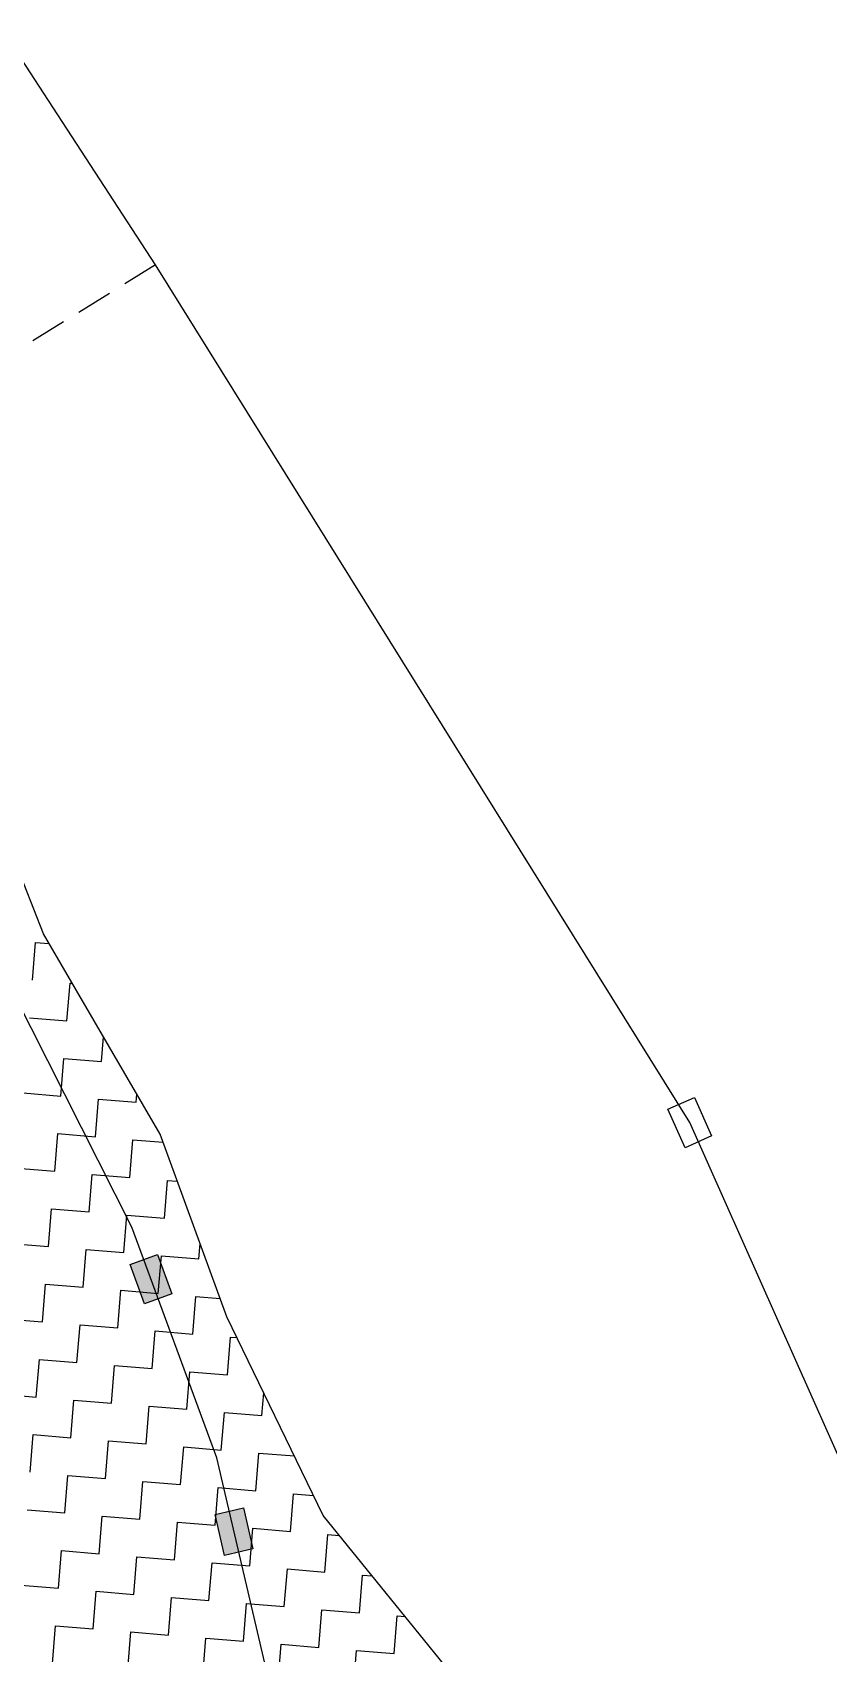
# Model space of a CAD drawing. Header units: metres. Extents: x 286589 to 288713, y 2001360 to 2004418.
# Drawn here: x 288347.2 to 288457.6, y 2003514.4 to 2003739.2 of the extents above; entities that cross this region are included whole.
import ezdxf

# ---------------------------------------------------------------- set-up
doc = ezdxf.new("R2010")
doc.units = ezdxf.units.M
doc.header["$MEASUREMENT"] = 0
doc.linetypes.add('DASHED', pattern=[0.75, 0.5, -0.25])
for name, color, linetype in [('LINE_FOOTPATH', 1, 'DASHED'), ('POLY_HATCH', 12, 'Continuous'), ('POLY_PARCEL', 6, 'Continuous'), ('V_BOUND_LINE', 7, 'Continuous')]:
    doc.layers.add(name, color=color, linetype=linetype)

msp = doc.modelspace()

# ---------------------------------------------------------------- hatches: boundary and pattern name
for points in [[(288362.75, 2003562.89), (288366.53, 2003564.28), (288364.52, 2003569.75), (288360.74, 2003568.36)], [(288373.85, 2003528.01), (288377.78, 2003528.93), (288376.45, 2003534.6), (288372.53, 2003533.69)]]:
    msp.add_hatch(color=256).paths.add_polyline_path(points)

# ---------------------------------------------------------------- linework, layer by layer
for points in [[(288439.04, 2003591.52), (288441.41, 2003586.19), (288437.73, 2003584.55), (288435.35, 2003589.88)], [(288364.52, 2003569.75), (288366.53, 2003564.28), (288362.75, 2003562.89), (288360.74, 2003568.36)], [(288376.45, 2003534.6), (288377.78, 2003528.93), (288373.85, 2003528.01), (288372.53, 2003533.69)]]:
    msp.add_lwpolyline(points, close=True)
at = {"layer": 'LINE_FOOTPATH', "ltscale": 10}
msp.add_line((288364.25, 2003706.97), (288233.85, 2003626.12), dxfattribs=at)
at = {"layer": 'POLY_HATCH', "linetype": 'Continuous'}
for p, q in [((288347.18, 2003607.8), (288347.61, 2003613.02)), ((288347.61, 2003613.02), (288349.5, 2003612.86)), ((288351.97, 2003602.16), (288352.4, 2003607.37)), ((288352.4, 2003607.37), (288352.71, 2003607.35)), ((288346.76, 2003602.58), (288351.97, 2003602.16)), ((288356.77, 2003596.51), (288357.04, 2003599.91)), ((288351.12, 2003591.72), (288351.55, 2003596.94)), ((288351.55, 2003596.94), (288356.77, 2003596.51)), ((288345.9, 2003592.15), (288351.12, 2003591.72)), ((288361.56, 2003590.87), (288361.65, 2003591.99)), ((288355.92, 2003586.08), (288356.34, 2003591.29)), ((288356.34, 2003591.29), (288361.56, 2003590.87)), ((288350.27, 2003581.28), (288350.7, 2003586.5)), ((288350.7, 2003586.5), (288355.92, 2003586.08)), ((288360.71, 2003580.43), (288361.13, 2003585.65)), ((288361.13, 2003585.65), (288365.3, 2003585.31)), ((288345.05, 2003581.71), (288350.27, 2003581.28)), ((288355.07, 2003575.64), (288355.49, 2003580.86)), ((288355.49, 2003580.86), (288360.71, 2003580.43)), ((288365.5, 2003574.79), (288365.93, 2003580.01)), ((288365.93, 2003580.01), (288367.28, 2003579.9)), ((288349.42, 2003570.85), (288349.85, 2003576.07)), ((288349.85, 2003576.07), (288355.07, 2003575.64)), ((288359.86, 2003570), (288360.28, 2003575.21)), ((288360.28, 2003575.21), (288365.5, 2003574.79)), ((288344.2, 2003571.27), (288349.42, 2003570.85)), ((288354.21, 2003565.2), (288354.64, 2003570.42)), ((288354.64, 2003570.42), (288359.86, 2003570)), ((288364.65, 2003564.35), (288365.08, 2003569.57)), ((288365.08, 2003569.57), (288370.29, 2003569.15)), ((288370.29, 2003569.15), (288370.46, 2003571.22)), ((288348.57, 2003560.41), (288349, 2003565.63)), ((288349, 2003565.63), (288354.21, 2003565.2)), ((288359.01, 2003559.56), (288359.43, 2003564.78)), ((288359.43, 2003564.78), (288364.65, 2003564.35)), ((288369.44, 2003558.71), (288369.87, 2003563.93)), ((288369.87, 2003563.93), (288373.24, 2003563.65)), ((288343.35, 2003560.84), (288348.57, 2003560.41)), ((288353.36, 2003554.77), (288353.79, 2003559.99)), ((288353.79, 2003559.99), (288359.01, 2003559.56)), ((288363.8, 2003553.92), (288364.23, 2003559.14)), ((288364.23, 2003559.14), (288369.44, 2003558.71)), ((288374.24, 2003553.07), (288374.66, 2003558.28)), ((288374.66, 2003558.28), (288375.57, 2003558.21)), ((288347.72, 2003549.98), (288348.15, 2003555.19)), ((288348.15, 2003555.19), (288353.36, 2003554.77)), ((288358.16, 2003549.12), (288358.58, 2003554.34)), ((288358.58, 2003554.34), (288363.8, 2003553.92)), ((288368.59, 2003548.27), (288369.02, 2003553.49)), ((288369.02, 2003553.49), (288374.24, 2003553.07)), ((288342.5, 2003550.4), (288347.72, 2003549.98)), ((288352.51, 2003544.33), (288352.94, 2003549.55)), ((288352.94, 2003549.55), (288358.16, 2003549.12)), ((288379.03, 2003547.42), (288379.28, 2003550.55)), ((288362.95, 2003543.48), (288363.37, 2003548.7)), ((288363.37, 2003548.7), (288368.59, 2003548.27)), ((288373.39, 2003542.63), (288373.81, 2003547.85)), ((288373.81, 2003547.85), (288379.03, 2003547.42)), ((288346.87, 2003539.54), (288347.3, 2003544.76)), ((288347.3, 2003544.76), (288352.51, 2003544.33)), ((288357.31, 2003538.69), (288357.73, 2003543.91)), ((288357.73, 2003543.91), (288362.95, 2003543.48)), ((288367.74, 2003537.84), (288368.17, 2003543.06)), ((288368.17, 2003543.06), (288373.39, 2003542.63)), ((288378.18, 2003536.99), (288378.6, 2003542.2)), ((288378.6, 2003542.2), (288383.53, 2003541.8)), ((288351.66, 2003533.9), (288352.09, 2003539.11)), ((288352.09, 2003539.11), (288357.31, 2003538.69)), ((288362.1, 2003533.04), (288362.52, 2003538.26)), ((288362.52, 2003538.26), (288367.74, 2003537.84)), ((288372.53, 2003532.19), (288372.96, 2003537.41)), ((288372.96, 2003537.41), (288378.18, 2003536.99)), ((288382.97, 2003531.34), (288383.4, 2003536.56)), ((288383.4, 2003536.56), (288386.18, 2003536.33)), ((288346.44, 2003534.32), (288351.66, 2003533.9)), ((288356.46, 2003528.25), (288356.88, 2003533.47)), ((288356.88, 2003533.47), (288362.1, 2003533.04)), ((288366.89, 2003527.4), (288367.32, 2003532.62)), ((288367.32, 2003532.62), (288372.53, 2003532.19)), ((288377.33, 2003526.55), (288377.75, 2003531.77)), ((288377.75, 2003531.77), (288382.97, 2003531.34)), ((288387.76, 2003525.7), (288388.19, 2003530.92)), ((288388.19, 2003530.92), (288389.76, 2003530.79)), ((288350.81, 2003523.46), (288351.24, 2003528.68)), ((288351.24, 2003528.68), (288356.46, 2003528.25)), ((288361.25, 2003522.61), (288361.67, 2003527.83)), ((288361.67, 2003527.83), (288366.89, 2003527.4)), ((288371.68, 2003521.76), (288372.11, 2003526.98)), ((288372.11, 2003526.98), (288377.33, 2003526.55)), ((288382.12, 2003520.91), (288382.55, 2003526.13)), ((288382.55, 2003526.13), (288387.76, 2003525.7)), ((288392.56, 2003520.06), (288392.98, 2003525.27)), ((288392.98, 2003525.27), (288394.32, 2003525.17)), ((288345.59, 2003523.88), (288350.81, 2003523.46)), ((288355.6, 2003517.82), (288356.03, 2003523.03)), ((288356.03, 2003523.03), (288361.25, 2003522.61)), ((288366.04, 2003516.97), (288366.47, 2003522.18)), ((288366.47, 2003522.18), (288371.68, 2003521.76)), ((288376.48, 2003516.11), (288376.9, 2003521.33)), ((288376.9, 2003521.33), (288382.12, 2003520.91)), ((288386.91, 2003515.26), (288387.34, 2003520.48)), ((288387.34, 2003520.48), (288392.56, 2003520.06)), ((288349.96, 2003513.02), (288350.39, 2003518.24)), ((288350.39, 2003518.24), (288355.6, 2003517.82)), ((288397.35, 2003514.41), (288397.77, 2003519.63)), ((288397.77, 2003519.63), (288398.88, 2003519.54)), ((288360.4, 2003512.17), (288360.82, 2003517.39)), ((288360.82, 2003517.39), (288366.04, 2003516.97)), ((288370.83, 2003511.32), (288371.26, 2003516.54)), ((288371.26, 2003516.54), (288376.48, 2003516.11)), ((288381.27, 2003510.47), (288381.69, 2003515.69)), ((288381.69, 2003515.69), (288386.91, 2003515.26)), ((288391.71, 2003509.62), (288392.13, 2003514.84)), ((288392.13, 2003514.84), (288397.35, 2003514.41))]:
    msp.add_line(p, q, dxfattribs=at)
at = {"layer": 'POLY_HATCH'}
msp.add_lwpolyline([(288405.58, 2003511.27), (288387.53, 2003533.54), (288374.17, 2003561.1), (288364.89, 2003586.44), (288348.7, 2003614.23), (288339.3, 2003638.16), (288322.31, 2003661.76), (288311.56, 2003674.92), (288311.77, 2003689.09), (288324.99, 2003712.12), (288333.32, 2003721.37), (288343.64, 2003726.2), (288335.41, 2003729.7), (288319.09, 2003726.78), (288308.7, 2003715.34), (288302.51, 2003697.41), (288275.99, 2003739.52)], dxfattribs=at)
at = {"layer": 'POLY_PARCEL'}
for p, q in [((288360.97, 2003573.55), (288256.27, 2003780.36)), ((288372.76, 2003541.55), (288360.97, 2003573.55)), ((288386.28, 2003483.76), (288372.76, 2003541.55))]:
    msp.add_line(p, q, dxfattribs=at)
at = {"layer": 'V_BOUND_LINE'}
for p, q in [((288364.25, 2003706.97), (288286.89, 2003825.81)), ((288438.38, 2003588.03), (288364.25, 2003706.97)), ((288540.83, 2003358.06), (288438.38, 2003588.03)), ((288438.38, 2003588.03), (288438.38, 2003588.03))]:
    msp.add_line(p, q, dxfattribs=at)

doc.saveas('drawing.dxf')
